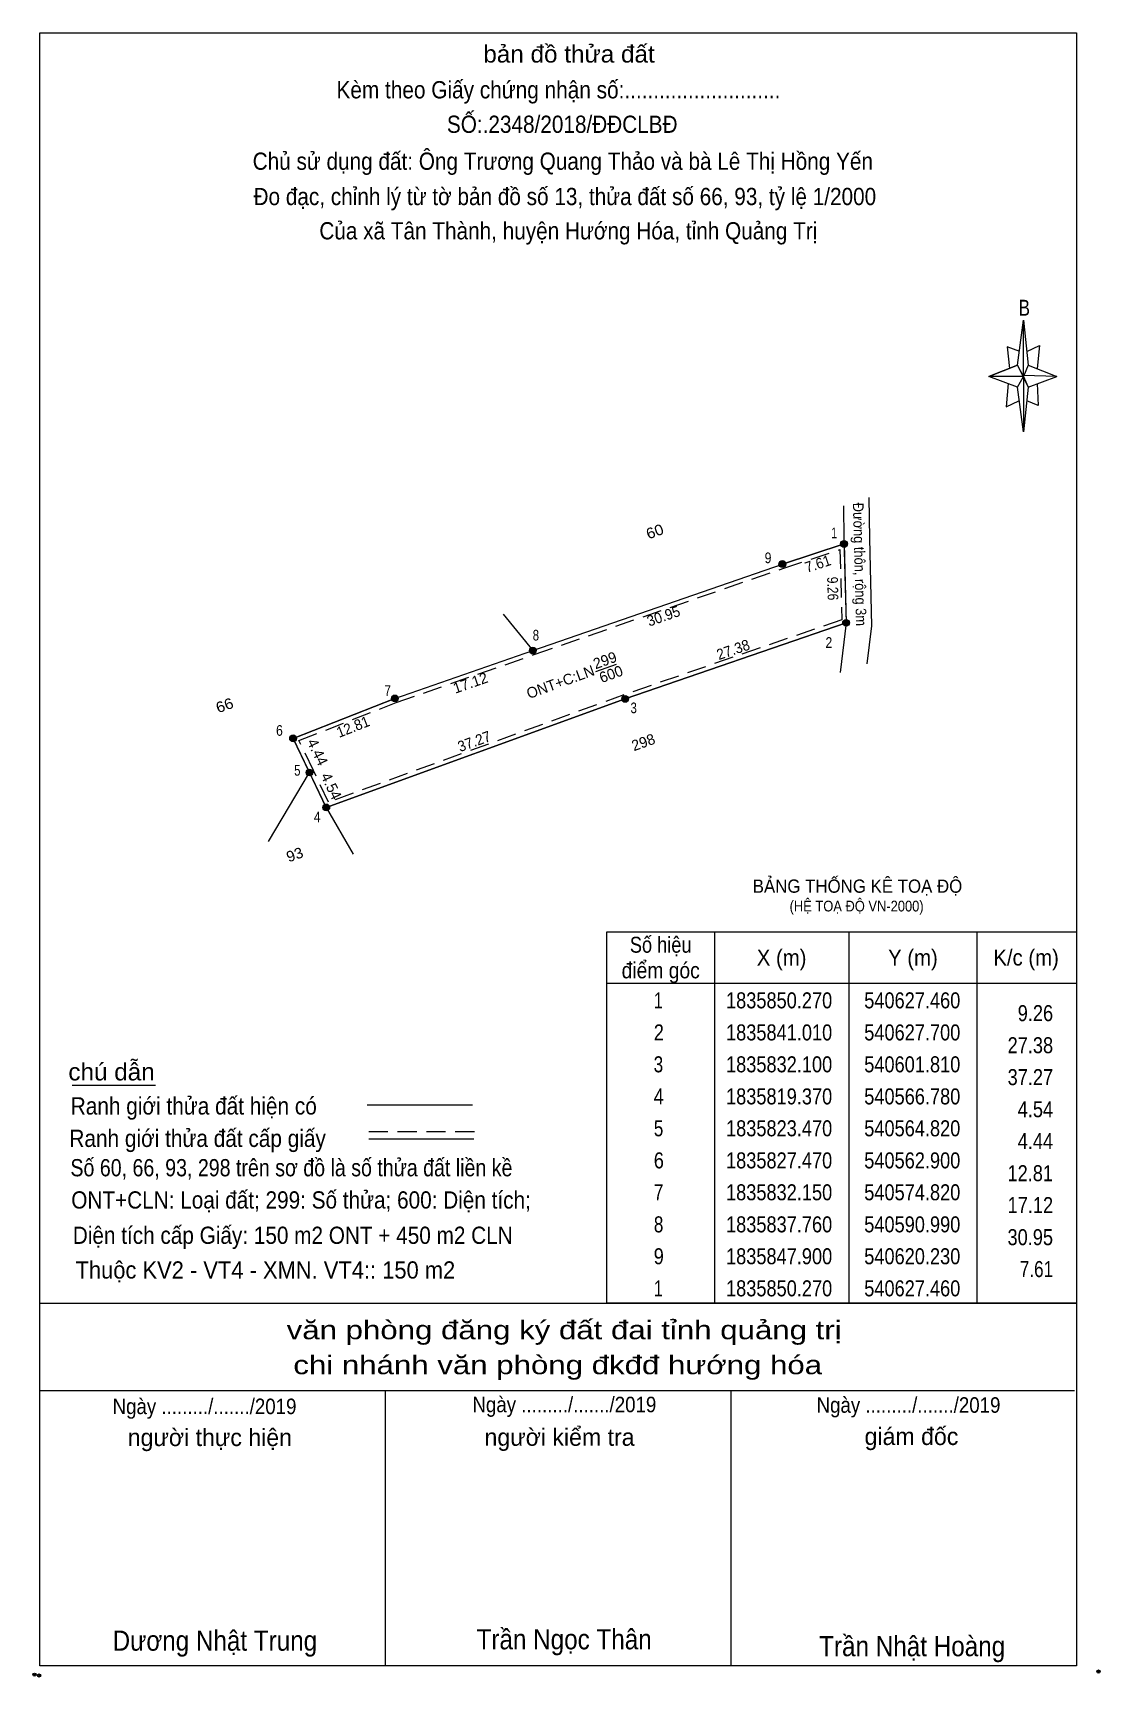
# Model space of a CAD drawing. Header units: metres. Extents: x 540532 to 541357, y 1835494 to 1835910.
# Drawn here: x 540532.4 to 540657.5, y 1835717.4 to 1835910.2 of the extents above; entities that cross this region are included whole.
import ezdxf
from ezdxf.enums import TextEntityAlignment as Align

# ---------------------------------------------------------------- set-up
doc = ezdxf.new("R2010")
doc.units = ezdxf.units.M
doc.header["$LTSCALE"] = 0.75
doc.header["$PDMODE"] = 32
doc.header["$PDSIZE"] = 0.375
doc.linetypes.add('MEDIUM_DASHED', pattern=[4.5, 3, -1.5])
for name, color, linetype, lineweight in [('1', 7, 'Continuous', 13), ('10', 7, 'Continuous', 13), ('17', 7, 'Continuous', 13), ('23', 7, 'Continuous', 13), ('5', 7, 'Continuous', 13), ('6', 7, 'Continuous', 13), ('61', 7, 'Continuous', 13), ('63', 7, 'Continuous', 13)]:
    doc.layers.add(name, color=color, linetype=linetype, lineweight=lineweight)

msp = doc.modelspace()

# ---------------------------------------------------------------- hatches: boundary and pattern name
at = {"layer": '63'}
for points in [[(540627.86, 1835850.27, 1), (540627.06, 1835850.27, 1)], [(540620.63, 1835847.9, 1), (540619.83, 1835847.9, 1)], [(540628.1, 1835841.01, 1), (540627.3, 1835841.01, 1)], [(540591.39, 1835837.76, 1), (540590.59, 1835837.76, 1)], [(540575.22, 1835832.15, 1), (540574.42, 1835832.15, 1)], [(540602.21, 1835832.1, 1), (540601.41, 1835832.1, 1)], [(540563.3, 1835827.47, 1), (540562.5, 1835827.47, 1)], [(540565.22, 1835823.47, 1), (540564.42, 1835823.47, 1)], [(540567.18, 1835819.37, 1), (540566.38, 1835819.37, 1)]]:
    msp.add_hatch(color=256, dxfattribs=at).paths.add_polyline_path(points)

# ---------------------------------------------------------------- linework, layer by layer
at = {"layer": '1'}
msp.add_lwpolyline([(540627.46, 1835850.27), (540627.7, 1835841.01), (540601.81, 1835832.1), (540566.78, 1835819.37), (540564.82, 1835823.47), (540562.9, 1835827.47), (540574.82, 1835832.15), (540590.99, 1835837.76), (540620.23, 1835847.9)], dxfattribs=at)
msp.add_lwpolyline([(540627.46, 1835850.27), (540627.7, 1835841.01), (540601.81, 1835832.1), (540566.78, 1835819.37), (540564.82, 1835823.47), (540562.9, 1835827.47), (540574.82, 1835832.15), (540590.99, 1835837.76), (540620.23, 1835847.9)], close=True, dxfattribs=at)
at = {"layer": '1', "linetype": 'MEDIUM_DASHED'}
msp.add_lwpolyline([(540626.98, 1835849.59), (540627.19, 1835841.36), (540601.64, 1835832.57), (540567.04, 1835819.99), (540565.27, 1835823.69), (540563.58, 1835827.2), (540574.99, 1835831.68), (540591.15, 1835837.29), (540620.39, 1835847.43)], close=True, dxfattribs=at)
at = {"layer": '10'}
for p, q in [((540627.38, 1835854.74), (540627.45, 1835850.82)), ((540630.36, 1835855.69), (540630.45, 1835850.88)), ((540560.01, 1835815.38), (540564.82, 1835823.47))]:
    msp.add_line(p, q, dxfattribs=at)
at = {"layer": '17'}
msp.add_line((540537, 1835786.83), (540546.78, 1835786.83), dxfattribs=at)
at = {"layer": '23'}
msp.add_line((540627.38, 1835854.74), (540627.45, 1835850.82), dxfattribs=at)
at = {"layer": '5'}
for p, q in [((540647.79, 1835871.21), (540648.48, 1835876.48)), ((540647.79, 1835868.65), (540644.43, 1835869.87)), ((540649.02, 1835871.21), (540652.38, 1835869.87)), ((540649.02, 1835868.65), (540648.48, 1835863.39)), ((540650.1, 1835869.05), (540650.22, 1835866.49)), ((540650.22, 1835866.49), (540648.87, 1835867.03)), ((540533.22, 1835761.27), (540654.72, 1835761.27)), ((540533.22, 1835751.01), (540654.45, 1835751.01)), ((540533.22, 1835751.01), (540654.45, 1835751.01)), ((540533.22, 1835751.01), (540654.45, 1835751.01)), ((540573.72, 1835718.74), (540573.72, 1835751.01)), ((540614.22, 1835718.74), (540614.22, 1835751.01))]:
    msp.add_line(p, q, dxfattribs=at)
for points in [[(540533.22, 1835910.17), (540654.72, 1835910.17), (540654.72, 1835718.74), (540533.22, 1835718.74)], [(540648.48, 1835876.48), (540649.02, 1835871.21), (540648.48, 1835869.87)], [(540648.48, 1835869.87), (540644.43, 1835869.87), (540647.79, 1835871.21), (540649.02, 1835868.65), (540652.38, 1835869.87), (540648.48, 1835870)], [(540648.48, 1835869.87), (540648.48, 1835863.39), (540647.79, 1835868.65)]]:
    msp.add_lwpolyline(points, close=True, dxfattribs=at)
for points in [[(540648.06, 1835872.83), (540646.59, 1835873.37), (540646.86, 1835870.81)], [(540648.87, 1835872.83), (540650.37, 1835873.51), (540650.1, 1835870.81)], [(540648.48, 1835869.87), (540647.79, 1835871.21), (540644.43, 1835869.87)], [(540648.48, 1835869.87), (540649.02, 1835868.65), (540652.38, 1835869.87)], [(540646.71, 1835869.05), (540646.44, 1835866.35), (540647.94, 1835867.03)], [(540654.72, 1835718.74), (540533.22, 1835718.74), (540533.22, 1835751.01)]]:
    msp.add_lwpolyline(points, dxfattribs=at)
for p in [(540532.59, 1835717.71), (540533.13, 1835717.61)]:
    msp.add_point(p, dxfattribs=at)
at = {"layer": '6'}
for p, q in [((540571.56, 1835784.49), (540583.9, 1835784.49)), ((540571.76, 1835780.53), (540584.08, 1835780.53))]:
    msp.add_line(p, q, dxfattribs=at)
at = {"layer": '6', "linetype": 'MEDIUM_DASHED'}
msp.add_line((540571.76, 1835781.37), (540584.18, 1835781.37), dxfattribs=at)
at = {"layer": '6'}
msp.add_point((540657.28, 1835718.07), dxfattribs=at)
at = {"layer": '61'}
for p, q in [((540630.45, 1835850.9), (540630.68, 1835840.65)), ((540627.46, 1835850.27), (540620.23, 1835847.9)), ((540587.53, 1835842.03), (540590.99, 1835837.76)), ((540630.68, 1835840.65), (540630.15, 1835836.22))]:
    msp.add_line(p, q, dxfattribs=at)
for points in [[(540627.45, 1835850.82), (540627.7, 1835841.01), (540627, 1835835.2)], [(540566.78, 1835819.37), (540601.81, 1835832.1), (540627.7, 1835841.01)], [(540574.82, 1835832.15), (540562.9, 1835827.47), (540566.78, 1835819.37), (540569.95, 1835813.89)]]:
    msp.add_lwpolyline(points, dxfattribs=at)
at = {"layer": '63'}
for p, q in [((540598.36, 1835835.3), (540600.78, 1835836.18)), ((540612.27, 1835804.77), (540612.27, 1835761.27)), ((540628.02, 1835804.77), (540628.02, 1835761.27)), ((540643.02, 1835804.77), (540643.02, 1835761.27)), ((540599.67, 1835798.77), (540654.72, 1835798.77))]:
    msp.add_line(p, q, dxfattribs=at)
msp.add_lwpolyline([(540599.67, 1835804.77), (540654.72, 1835804.77), (540654.72, 1835761.27), (540599.67, 1835761.27)], close=True, dxfattribs=at)
for centre in [(540627.46, 1835850.27), (540620.23, 1835847.9), (540627.7, 1835841.01), (540590.99, 1835837.76), (540574.82, 1835832.15), (540601.81, 1835832.1), (540562.9, 1835827.47), (540564.82, 1835823.47), (540566.78, 1835819.37)]:
    msp.add_circle(centre, 0.4, dxfattribs=at)

# ---------------------------------------------------------------- texts
at = {"layer": '1'}
for s, height, width, p in [('BẢNG THỐNG KÊ TOẠ ĐỘ ', 1.553, 0.95, (540616.76, 1835809.37)), ('(HỆ TOẠ ĐỘ VN-2000)', 1.256, 0.9, (540621.08, 1835807.18))]:
    msp.add_text(s, height=height, dxfattribs=dict(at, width=width)).set_placement(p)
at = {"layer": '5'}
for s, height, width, p in [('bản đồ thửa đất', 2.025, 1.05, (540595.23, 1835906.69)), ('Kèm theo Giấy chứng nhận số:...........................', 2.025, 0.9, (540593.99, 1835902.49)), ('SỐ:.2348/2018/ĐĐCLBĐ', 2.02, 0.9, (540594.435, 1835898.45)), ('Chủ sử dụng đất: Ông Trương Quang Thảo và bà Lê Thị Hồng Yến', 2.02, 0.9, (540594.505, 1835894.12)), ('Đo đạc, chỉnh lý từ tờ bản đồ số 13, thửa đất số 66, 93, tỷ lệ 1/2000 ', 2.02, 0.9, (540595.08, 1835889.98)), ('Của xã Tân Thành, huyện Hướng Hóa, tỉnh Quảng Trị', 2.02, 0.9, (540595.15, 1835885.96)), ('B', 1.86, 0.8, (540648.59, 1835877.02)), ('văn phòng đăng ký đất đai tỉnh quảng trị', 2.187, 1.25, (540594.66, 1835757.03)), ('chi nhánh văn phòng đkđđ hướng hóa', 2.187, 1.25, (540593.905, 1835752.93)), ('Ngày ........./......./2019', 1.82, 0.9, (540594.685, 1835748.47)), ('Ngày ........./......./2019', 1.82, 0.9, (540635.015, 1835748.41)), ('Ngày ........./......./2019', 1.82, 0.9, (540552.515, 1835748.25)), ('Dương Nhật Trung', 2.36, 0.9, (540553.73, 1835720.52)), ('Trần Ngọc Thân', 2.36, 0.9, (540594.66, 1835720.68)), ('Trần Nhật Hoàng', 2.362, 0.9, (540635.445, 1835719.87))]:
    msp.add_text(s, height=height, dxfattribs=dict(at, width=width)).set_placement(p, align=Align.CENTER)
for s, p in [('người thực hiện', (540553.14, 1835744.51)), ('người kiểm tra', (540594.12, 1835744.54)), ('giám đốc', (540635.36, 1835744.63))]:
    msp.add_text(s, height=2.025, dxfattribs=at).set_placement(p, align=Align.CENTER)
at = {"layer": '6'}
for s, height, width, p in [('chú dẫn', 2.025, 1.05, (540536.56, 1835787.37)), ('Ranh giới thửa đất hiện có ', 2.025, 0.9, (540536.84, 1835783.37)), ('Ranh giới thửa đất cấp giấy', 2.025, 0.9, (540536.68, 1835779.57)), ('Số 60, 66, 93, 298 trên sơ đồ là số thửa đất liền kề', 2.02, 0.85, (540536.8, 1835776.13)), ('ONT+CLN: Loại đất; 299: Số thửa; 600: Diện tích;', 2.02, 0.9, (540536.9, 1835772.35)), ('Diện tích cấp Giấy: 150 m2 ONT + 450 m2 CLN', 2.02, 0.9, (540537.08, 1835768.21)), ('Thuộc KV2 - VT4 - XMN. VT4:: 150 m2', 2.02, 0.95, (540537.4, 1835764.14))]:
    msp.add_text(s, height=height, dxfattribs=dict(at, width=width)).set_placement(p)
at = {"layer": '61'}
for s, width, p in [('60', 1.1, (540605.4979, 1835851.1356)), ('66', 1.1, (540555.0779, 1835830.7556)), ('93', 1.05, (540563.2979, 1835813.2547))]:
    msp.add_text(s, height=1.25, rotation=19.836, dxfattribs=dict(at, width=width)).set_placement(p, align=Align.CENTER)
msp.add_text('298', height=1.25, rotation=19.836, dxfattribs=at).set_placement((540604.1479, 1835826.4254), align=Align.CENTER)
at = {"layer": '63'}
for s, rotation, width, p in [('Đường thôn, rộng 3m', 271.46, 0.9, (540628.6794, 1835847.8509)), ('7.61', 18.149, 0.95, (540624.5853, 1835847.3403)), ('9.26', 271.485, 0.85, (540625.5166, 1835845.0162)), ('30.95', 19.126, 0.95, (540606.5052, 1835841.2172)), ('27.38', 18.991, 0.95, (540614.6666, 1835837.2827)), ('12.81', 21.436, 0.95, (540570.1416, 1835828.247)), ('37.27', 19.971, 0.95, (540584.3365, 1835826.5292))]:
    msp.add_text(s, height=1.25, rotation=rotation, dxfattribs=dict(at, width=width)).set_placement(p, align=Align.CENTER)
for s, height, width, p in [(' 1', 1.25, 0.75, (540626.65, 1835850.93)), (' 9', 1.25, 0.85, (540618.95, 1835848.01)), (' 8', 1.25, 0.8, (540591.72, 1835838.94)), (' 2', 1.25, 0.85, (540626.08, 1835838.08)), (' 7', 1.25, 0.8, (540574.35, 1835832.45)), (' 3', 1.25, 0.8, (540603.18, 1835830.42)), (' 6', 1.25, 0.85, (540561.69, 1835827.77)), (' 5', 1.25, 0.8, (540563.76, 1835823.1)), (' 4', 1.25, 0.85, (540566.12, 1835817.64)), ('9.26', 1.875, 0.85, (540651.96, 1835794.32)), ('27.38', 1.875, 0.85, (540651.96, 1835790.56)), ('37.27', 1.875, 0.85, (540651.96, 1835786.82)), ('4.54', 1.875, 0.85, (540651.96, 1835783.06)), ('4.44', 1.875, 0.85, (540651.96, 1835779.32)), ('12.81', 1.875, 0.85, (540651.95, 1835775.56)), ('17.12', 1.875, 0.85, (540651.96, 1835771.82)), ('30.95', 1.875, 0.85, (540651.95, 1835768.06)), ('7.61', 1.875, 0.8, (540651.96, 1835764.32))]:
    msp.add_text(s, height=height, dxfattribs=dict(at, width=width)).set_placement(p, align=Align.RIGHT)
for s, rotation, p in [('299', 19.971, (540599.6515, 1835836.0339)), ('17.12', 19.134, (540583.8752, 1835833.3844)), ('ONT+C:LN', 19.971, (540594.4365, 1835833.4933)), ('600', 19.971, (540600.3715, 1835834.4175)), ('4.44', 295.641, (540565.199, 1835825.5905)), ('4.54', 295.55, (540566.804, 1835821.6046))]:
    msp.add_text(s, height=1.25, rotation=rotation, dxfattribs=at).set_placement(p, align=Align.CENTER)
for s, width, p in [('Số hiệu', 0.85, (540605.975, 1835802.34)), ('X (m)', 0.95, (540620.145, 1835800.84)), ('Y (m)', 0.95, (540635.535, 1835800.84)), ('K/c (m)', 0.95, (540648.795, 1835800.84)), ('điểm góc', 0.9, (540605.975, 1835799.34)), (' 1', 0.75, (540605.44, 1835795.82)), ('1835850.270', 0.85, (540619.85, 1835795.82)), ('540627.460', 0.85, (540635.455, 1835795.82)), (' 2', 0.85, (540605.46, 1835792.06)), ('1835841.010', 0.85, (540619.85, 1835792.06)), ('540627.700', 0.85, (540635.455, 1835792.06)), (' 3', 0.8, (540605.43, 1835788.32)), ('1835832.100', 0.85, (540619.85, 1835788.32)), ('540601.810', 0.85, (540635.455, 1835788.32)), (' 4', 0.85, (540605.445, 1835784.56)), ('1835819.370', 0.85, (540619.85, 1835784.56)), ('540566.780', 0.85, (540635.455, 1835784.56)), (' 5', 0.8, (540605.445, 1835780.82)), ('1835823.470', 0.85, (540619.85, 1835780.82)), ('540564.820', 0.85, (540635.455, 1835780.82)), (' 6', 0.85, (540605.46, 1835777.06)), ('1835827.470', 0.85, (540619.85, 1835777.06)), ('540562.900', 0.85, (540635.455, 1835777.06)), (' 7', 0.8, (540605.45, 1835773.32)), ('1835832.150', 0.85, (540619.85, 1835773.32)), ('540574.820', 0.85, (540635.455, 1835773.32)), (' 8', 0.8, (540605.45, 1835769.56)), ('1835837.760', 0.85, (540619.85, 1835769.56)), ('540590.990', 0.85, (540635.455, 1835769.56)), (' 9', 0.85, (540605.45, 1835765.82)), ('1835847.900', 0.85, (540619.85, 1835765.82)), ('540620.230', 0.85, (540635.455, 1835765.82)), (' 1', 0.75, (540605.44, 1835762.06)), ('1835850.270', 0.85, (540619.85, 1835762.06)), ('540627.460', 0.85, (540635.455, 1835762.06))]:
    msp.add_text(s, height=1.875, dxfattribs=dict(at, width=width)).set_placement(p, align=Align.CENTER)

doc.saveas('drawing.dxf')
